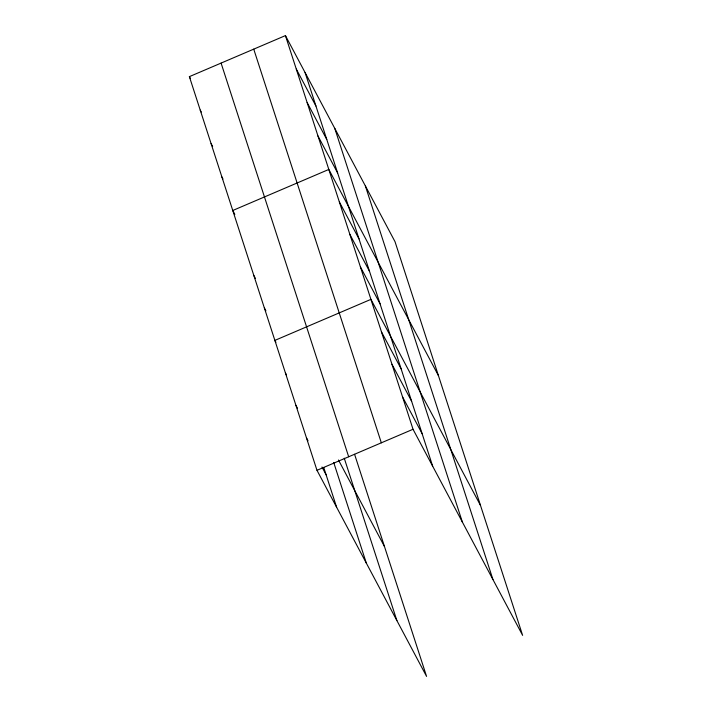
<?xml version="1.0" encoding="UTF-8"?>
<svg xmlns="http://www.w3.org/2000/svg" width="712" height="712" viewBox="0 0 712 712"><rect width="100%" height="100%" fill="white"/><g stroke="black" fill="none" stroke-linecap="round" stroke-linejoin="round"><path stroke-width="1.07" d="M354.576 454.292L426.568 676.4L316.982 470.312L189.383 76.638L285.432 35.6L395.018 241.688L522.617 635.362L413.031 429.274L285.432 35.6M316.982 470.312L413.031 429.274M296.281 69.064L315.932 106.026M307.13 102.528L326.781 139.49M317.97 135.983L337.63 172.954M438.396 375.544L328.819 169.447L232.771 210.485L234.835 214.374M339.348 201.923L358.999 238.894M349.868 234.408L369.528 271.37M360.397 266.884L380.057 303.846M480.511 505.449L370.925 299.36L274.877 340.398L275.909 342.339M381.454 331.837L401.105 368.798M391.983 364.313L411.634 401.283M402.502 396.798L422.163 433.759M189.383 76.638L190.424 78.578M200.232 110.093L201.265 112.042M211.081 143.557L212.63 146.476M221.922 177.021L222.954 178.97M253.819 275.437L255.377 278.356M264.348 307.913L265.905 310.832M338.476 460.005L384.453 546.487M285.405 372.874L286.438 374.815M295.925 405.351L297.483 408.27M306.454 437.827L308.011 440.746M321.975 467.01L326.114 474.788M365.345 185.876L492.935 579.55M334.765 128.374L462.364 522.047M305.092 72.562L432.682 466.235M253.739 49.146L381.338 442.811M221.085 63.092L348.675 456.766M344.252 458.199L396.887 620.588M333.714 462.506L366.315 563.085M323.729 467.455L336.634 507.273"/></g></svg>
